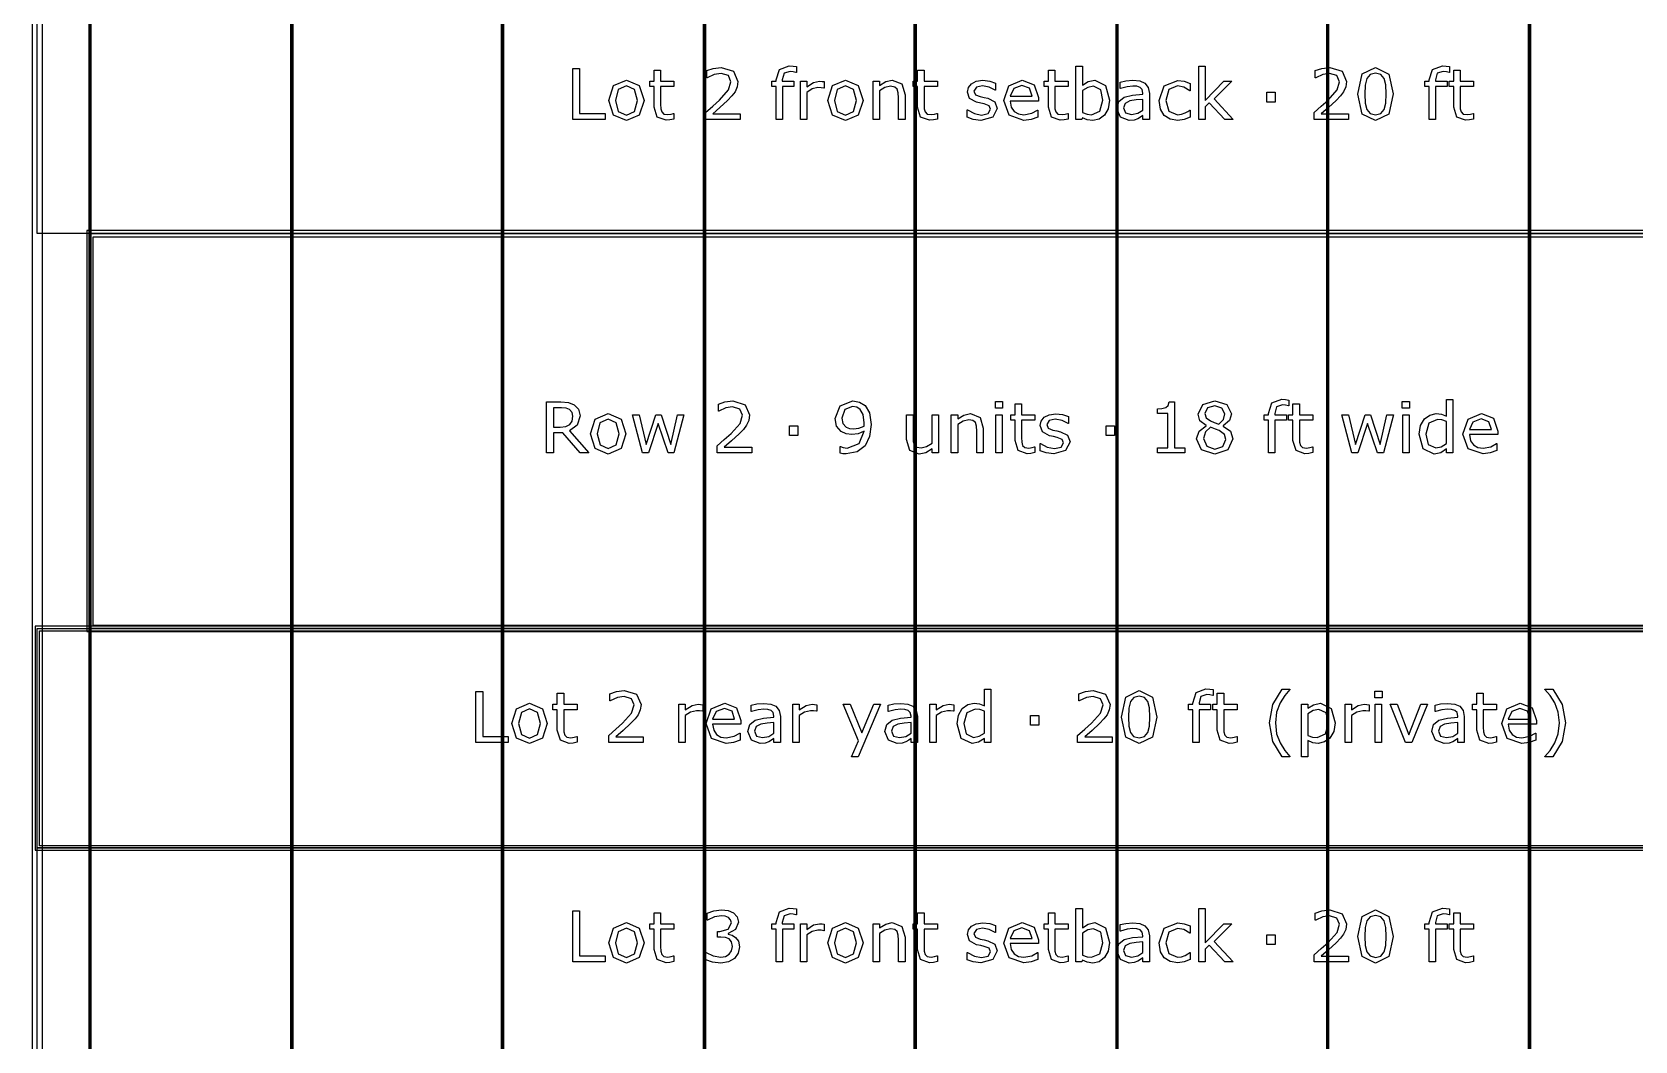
# Model space of a CAD drawing. Header units: inches. Extents: x -33163 to 19162, y -8858 to 30669.
# Drawn here: x 13263 to 14971, y 28114 to 29190 of the extents above; entities that cross this region are included whole.
import ezdxf

# ---------------------------------------------------------------- set-up
doc = ezdxf.new("R2010")
doc.units = ezdxf.units.IN
doc.layers.add('Layer 1', color=7, linetype='Continuous')

msp = doc.modelspace()

# ---------------------------------------------------------------- linework, layer by layer
at = {"layer": 'Layer 1', "color": 7}
for points in [[(13262.91845, 30121.78038), (13262.91845, 25891.78038), (15369.49595, 25891.78038), (15369.49595, 30121.78038), (13262.91845, 30121.78038)], [(13274.13626, 30110.56258), (15358.27807, 30110.56258), (15358.27807, 25902.99825), (13274.13626, 25902.99825), (13274.13626, 30110.56258)], [(13323.24626, 29872.96009), (13323.24626, 26757.98346), (13326.05986, 26757.98346), (13326.05986, 29872.96009), (13323.24626, 29872.96009)], [(13538.39479, 29872.96009), (13538.39479, 26757.98346), (13541.2084, 26757.98346), (13541.2084, 29872.96009), (13538.39479, 29872.96009)], [(13762.89761, 29872.96009), (13762.89761, 26757.98346), (13765.71122, 26757.98346), (13765.71122, 29872.96009), (13762.89761, 29872.96009)], [(13978.04615, 29872.96009), (13978.04615, 26757.98346), (13980.85976, 26757.98346), (13980.85976, 29872.96009), (13978.04615, 29872.96009)], [(14202.54897, 29872.96009), (14202.54897, 26757.98346), (14205.36258, 26757.98346), (14205.36258, 29872.96009), (14202.54897, 29872.96009)], [(14417.69751, 29872.96009), (14417.69751, 26757.98346), (14420.51111, 26757.98346), (14420.51111, 29872.96009), (14417.69751, 29872.96009)], [(14642.20033, 29872.96009), (14642.20033, 26757.98346), (14645.01393, 26757.98346), (14645.01393, 29872.96009), (14642.20033, 29872.96009)], [(14857.34886, 29872.96009), (14857.34886, 26757.98346), (14860.16247, 26757.98346), (14860.16247, 29872.96009), (14857.34886, 29872.96009)], [(13324.65306, 28974.94881), (15307.76131, 28974.94881), (15307.76131, 28554.00602), (13324.65306, 28554.00602), (13324.65306, 28974.94881)], [(13327.92342, 28971.67845), (15304.49095, 28971.67845), (15304.49095, 28557.27638), (13327.92342, 28557.27638), (13327.92342, 28971.67845)], [(13268.52736, 28554.00602), (15363.88701, 28554.00602), (15363.88701, 28320.14892), (13268.52736, 28320.14892), (13268.52736, 28554.00602)], [(13270.86594, 28551.66744), (15361.54843, 28551.66744), (15361.54843, 28322.4875), (13270.86594, 28322.4875), (13270.86594, 28551.66744)]]:
    msp.add_lwpolyline(points, close=True, dxfattribs=at)
for points in [[(13324.65306, 29872.96009), (13324.65306, 26757.98346)], [(13539.8016, 29872.96009), (13539.8016, 26757.98346)], [(13764.30442, 29872.96009), (13764.30442, 26757.98346)], [(13979.45295, 29872.96009), (13979.45295, 26757.98346)], [(14203.95577, 29872.96009), (14203.95577, 26757.98346)], [(14419.10431, 29872.96009), (14419.10431, 26757.98346)], [(14643.60713, 29872.96009), (14643.60713, 26757.98346)], [(14858.75567, 29872.96009), (14858.75567, 26757.98346)], [(13268.52736, 29218.1602), (15363.88701, 29218.1602), (15363.88701, 28974.94881), (13268.52736, 28974.94881), (13268.52736, 29218.1602)], [(13873.6509, 29096.5545), (13839.23005, 29096.5545), (13839.23005, 29150.96285), (13846.46499, 29150.96285), (13846.46499, 29102.98558), (13873.6509, 29102.98558), (13873.6509, 29096.5545)], [(13946.95049, 29096.9199), (13942.7118, 29096.07986), (13938.65586, 29095.75061), (13929.15542, 29099.11235), (13925.90334, 29109.89165), (13925.90334, 29131.5965), (13921.26274, 29131.5965), (13921.26274, 29137.36987), (13925.90334, 29137.36987), (13925.90334, 29149.0993), (13932.77289, 29149.0993), (13932.77289, 29137.36987), (13946.95049, 29137.36987), (13946.95049, 29131.5965), (13932.77289, 29131.5965), (13932.77289, 29112.99757), (13932.91908, 29107.95505), (13933.94221, 29104.59338), (13936.13464, 29102.43751), (13940.44637, 29101.77991), (13943.9542, 29102.25511), (13946.5851, 29103.09511), (13946.95049, 29103.09511), (13946.95049, 29096.9199)], [(14017.50955, 29096.5545), (13980.67704, 29096.5545), (13980.67704, 29104.19143), (13988.35049, 29110.76863), (13995.54891, 29117.30934), (14005.15898, 29128.08863), (14007.75332, 29136.74873), (14004.93971, 29143.36252), (13997.15667, 29145.77414), (13989.95825, 29144.60485), (13982.39444, 29141.02394), (13982.02905, 29141.02394), (13982.02905, 29148.69735), (13988.93515, 29151.03593), (13997.33938, 29152.09558), (14010.45729, 29148.03964), (14015.20753, 29137.11412), (14014.40363, 29131.30419), (14012.10161, 29126.22519), (14008.73989, 29121.76719), (14004.09929, 29116.90735), (13996.02393, 29109.45321), (13988.24085, 29102.8029), (14017.50955, 29102.8029), (14017.50955, 29096.5545)], [(14077.39885, 29146.76072), (14077.0331, 29146.76072), (14074.0733, 29147.41832), (14070.85778, 29147.7841), (14064.42671, 29145.81098), (14062.45362, 29138.75868), (14062.45362, 29137.37016), (14074.84075, 29137.37016), (14074.84075, 29131.59679), (14062.67279, 29131.59679), (14062.67279, 29096.5545), (14055.80328, 29096.5545), (14055.80328, 29131.5965), (14051.16271, 29131.5965), (14051.16271, 29137.36987), (14055.80328, 29137.36987), (14055.80328, 29138.72184), (14059.42078, 29149.86664), (14069.87128, 29153.77642), (14074.00026, 29153.55754), (14077.39849, 29153.04588), (14077.39885, 29146.76072)], [(14227.65206, 29096.92025), (14223.41344, 29096.08025), (14219.35743, 29095.75096), (14209.85702, 29099.11271), (14206.60491, 29109.89204), (14206.60491, 29131.59686), (14201.96434, 29131.59686), (14201.96434, 29137.37023), (14206.60491, 29137.37023), (14206.60491, 29149.09968), (14213.47449, 29149.09968), (14213.47449, 29137.37023), (14227.65206, 29137.37023), (14227.65206, 29131.59686), (14213.47449, 29131.59686), (14213.47449, 29112.99792), (14213.62044, 29107.95541), (14214.64361, 29104.59377), (14216.83596, 29102.43786), (14221.14773, 29101.78026), (14224.6556, 29102.25547), (14227.28649, 29103.0955), (14227.65223, 29103.0955), (14227.65206, 29096.92025)], [(14367.0163, 29096.92025), (14362.77768, 29096.08025), (14358.72167, 29095.75096), (14349.22127, 29099.11271), (14345.96915, 29109.89204), (14345.96915, 29131.59686), (14341.32859, 29131.59686), (14341.32859, 29137.37023), (14345.96915, 29137.37023), (14345.96915, 29149.09968), (14352.83874, 29149.09968), (14352.83874, 29137.37023), (14367.0163, 29137.37023), (14367.0163, 29131.59686), (14352.83874, 29131.59686), (14352.83874, 29112.99792), (14352.98468, 29107.95541), (14354.00785, 29104.59377), (14356.2002, 29102.43786), (14360.51197, 29101.78026), (14364.01984, 29102.25547), (14366.65073, 29103.0955), (14367.01648, 29103.0955), (14367.0163, 29096.92025)], [(14411.22987, 29117.27313), (14409.76827, 29108.06504), (14405.89504, 29101.19546), (14400.19482, 29096.84721), (14393.36179, 29095.42216), (14387.29611, 29096.26219), (14382.18041, 29098.45465), (14381.74197, 29096.5545), (14375.31093, 29096.5545), (14375.31093, 29153.41106), (14382.18041, 29153.41106), (14382.18041, 29133.09466), (14388.31917, 29136.96793), (14395.62722, 29138.50268), (14407.02774, 29132.94858), (14411.22987, 29117.27275), (14411.22987, 29117.27313)], [(14542.9207, 29096.5545), (14533.85873, 29096.5545), (14517.48875, 29114.42269), (14513.03086, 29110.18396), (14513.03086, 29096.5545), (14506.16127, 29096.5545), (14506.16127, 29153.41106), (14513.03086, 29153.41106), (14513.03086, 29116.94395), (14532.87216, 29137.36987), (14541.53214, 29137.36987), (14522.56785, 29118.51518), (14542.9207, 29096.5545)], [(14665.95141, 29096.5545), (14629.11894, 29096.5545), (14629.11894, 29104.19143), (14636.79235, 29110.76863), (14643.99083, 29117.30934), (14653.60088, 29128.08863), (14656.19518, 29136.74873), (14653.38161, 29143.36252), (14645.59856, 29145.77414), (14638.40018, 29144.60485), (14630.83637, 29141.02394), (14630.47062, 29141.02394), (14630.47062, 29148.69735), (14637.37669, 29151.03593), (14645.78096, 29152.09558), (14658.89894, 29148.03964), (14663.64914, 29137.11412), (14662.84563, 29131.30419), (14660.54361, 29126.22519), (14657.18189, 29121.76719), (14652.54133, 29116.90735), (14644.46593, 29109.45321), (14636.68289, 29102.8029), (14665.95152, 29102.8029), (14665.95141, 29096.5545)], [(14713.45369, 29123.77697), (14708.8496, 29102.25483), (14694.63548, 29095.42181), (14680.31176, 29102.36436), (14675.81731, 29123.70382), (14680.3848, 29145.11643), (14694.63548, 29152.05899), (14708.92268, 29145.0068), (14713.45369, 29123.77697), (14713.45369, 29123.77697)], [(14703.84357, 29107.18771), (14705.56101, 29114.13037), (14706.03621, 29123.77697), (14705.56101, 29133.42357), (14703.80709, 29140.36612), (14700.29925, 29144.60485), (14694.63548, 29146.02986), (14688.93519, 29144.60485), (14685.39083, 29140.29308), (14683.6734, 29133.24089), (14683.23468, 29123.70382), (14683.63692, 29114.16686), (14685.35428, 29107.29735), (14688.75251, 29102.94899), (14694.63548, 29101.4509), (14700.3357, 29102.87595), (14703.84357, 29107.18771), (14703.84357, 29107.18771)], [(14773.41606, 29146.76072), (14773.05031, 29146.76072), (14770.09052, 29147.41832), (14766.87499, 29147.7841), (14760.44392, 29145.81098), (14758.4708, 29138.75868), (14758.4708, 29137.37016), (14770.85796, 29137.37016), (14770.85796, 29131.59679), (14758.69, 29131.59679), (14758.69, 29096.5545), (14751.82049, 29096.5545), (14751.82049, 29131.5965), (14747.17992, 29131.5965), (14747.17992, 29137.36987), (14751.82049, 29137.36987), (14751.82049, 29138.72184), (14755.43796, 29149.86664), (14765.88849, 29153.77642), (14770.01747, 29153.55754), (14773.41567, 29153.04588), (14773.41606, 29146.76072)], [(14798.95765, 29096.9199), (14794.71904, 29096.07986), (14790.66303, 29095.75061), (14781.16262, 29099.11235), (14777.91051, 29109.89165), (14777.91051, 29131.5965), (14773.26994, 29131.5965), (14773.26994, 29137.36987), (14777.91051, 29137.36987), (14777.91051, 29149.0993), (14784.78012, 29149.0993), (14784.78012, 29137.36987), (14798.95765, 29137.36987), (14798.95765, 29131.5965), (14784.78012, 29131.5965), (14784.78012, 29112.99757), (14784.92603, 29107.95505), (14785.9492, 29104.59338), (14788.14159, 29102.43751), (14792.45336, 29101.77991), (14795.96119, 29102.25511), (14798.59209, 29103.09511), (14798.95783, 29103.09511), (14798.95765, 29096.9199)], [(13915.12397, 29116.94395), (13910.00834, 29101.19507), (13896.30577, 29095.42181), (13882.53015, 29101.19507), (13877.45105, 29116.94395), (13882.53015, 29132.69271), (13896.30577, 29138.50268), (13910.00834, 29132.69271), (13915.12397, 29116.94395), (13915.12397, 29116.94395)], [(13908.03519, 29116.94395), (13904.92927, 29128.70985), (13896.30577, 29132.58308), (13887.60923, 29128.70985), (13884.53986, 29116.94395), (13887.64578, 29105.28757), (13896.30577, 29101.34126), (13904.89271, 29105.25108), (13908.03519, 29116.94395), (13908.03519, 29116.94395)], [(14107.21565, 29129.87914), (14106.84987, 29129.87914), (14103.85362, 29130.39083), (14100.45539, 29130.57323), (14094.31662, 29129.14818), (14088.61633, 29125.53071), (14088.61633, 29096.5545), (14081.74682, 29096.5545), (14081.74682, 29137.36987), (14088.61633, 29137.36987), (14088.61633, 29131.34075), (14095.81471, 29135.98131), (14102.2093, 29137.36987), (14104.80364, 29137.26042), (14107.21526, 29136.93116), (14107.21565, 29129.87914)], [(14148.46953, 29116.94395), (14143.35386, 29101.19507), (14129.65133, 29095.42181), (14115.87564, 29101.19507), (14110.79664, 29116.94395), (14115.87564, 29132.69271), (14129.65133, 29138.50268), (14143.35386, 29132.69271), (14148.46953, 29116.94395), (14148.46953, 29116.94395)], [(14141.38075, 29116.94395), (14138.27486, 29128.70985), (14129.65133, 29132.58308), (14120.95475, 29128.70985), (14117.88542, 29116.94395), (14120.99131, 29105.28757), (14129.65133, 29101.34126), (14138.23827, 29105.25108), (14141.38075, 29116.94395), (14141.38075, 29116.94395)], [(14193.23128, 29096.5545), (14186.36166, 29096.5545), (14186.36166, 29119.79411), (14186.0324, 29125.0559), (14184.82662, 29128.92912), (14182.19573, 29131.19463), (14177.73788, 29131.96168), (14171.85487, 29130.57312), (14165.97186, 29127.0287), (14165.97186, 29096.5545), (14159.10235, 29096.5545), (14159.10235, 29137.36987), (14165.97186, 29137.36987), (14165.97186, 29132.83894), (14172.62221, 29137.00448), (14179.67447, 29138.50268), (14189.75954, 29134.51971), (14193.23089, 29123.04612), (14193.23128, 29096.5545)], [(14291.41469, 29108.3208), (14286.77412, 29099.14919), (14274.16772, 29095.56828), (14265.8365, 29096.62794), (14259.51506, 29099.00307), (14259.51506, 29106.71307), (14259.88084, 29106.71307), (14267.11571, 29102.80326), (14274.75263, 29101.37824), (14281.84141, 29102.83985), (14284.39926, 29107.44382), (14283.0107, 29111.09789), (14277.67587, 29113.21719), (14273.8391, 29113.98425), (14269.56392, 29114.93427), (14261.92707, 29119.09992), (14259.69805, 29125.89635), (14260.72122, 29130.64655), (14263.90019, 29134.62942), (14269.0889, 29137.33346), (14276.17768, 29138.35656), (14283.55885, 29137.44263), (14289.80714, 29135.28684), (14289.80714, 29127.94223), (14289.44139, 29127.94223), (14283.04691, 29131.19434), (14275.66581, 29132.54631), (14269.30781, 29131.08471), (14266.71337, 29126.80953), (14268.28461, 29123.00935), (14273.25408, 29120.92652), (14277.49281, 29120.05004), (14281.43908, 29119.2465), (14288.82028, 29115.48291), (14291.41458, 29108.32098), (14291.41469, 29108.3208)], [(14335.40899, 29116.25004), (14305.33646, 29116.25004), (14306.46919, 29109.67277), (14309.57518, 29105.10524), (14314.06952, 29102.47435), (14319.8429, 29101.59787), (14328.2106, 29103.24215), (14334.23973, 29106.53086), (14334.60548, 29106.53086), (14334.60548, 29099.04012), (14327.51659, 29096.59191), (14319.91626, 29095.60533), (14304.05785, 29101.08639), (14298.35763, 29116.72552), (14303.8021, 29132.62052), (14318.1989, 29138.50353), (14330.91493, 29133.68018), (14335.40927, 29119.97764), (14335.40899, 29116.25004)], [(14328.72219, 29121.51182), (14325.98166, 29129.87953), (14317.83322, 29132.8393), (14309.02701, 29129.58718), (14305.33646, 29121.51182), (14328.72219, 29121.51182)], [(14404.14109, 29117.0907), (14401.72947, 29128.16245), (14393.94642, 29131.96264), (14387.88074, 29130.64712), (14382.18041, 29127.32196), (14382.18041, 29103.93624), (14387.18647, 29102.10928), (14391.97323, 29101.59759), (14400.88898, 29105.32469), (14404.14109, 29117.09063), (14404.14109, 29117.0907)], [(14453.65304, 29096.5545), (14446.82001, 29096.5545), (14446.82001, 29100.90276), (14444.33535, 29099.1488), (14441.33899, 29097.39489), (14437.39269, 29096.00643), (14432.16738, 29095.42181), (14422.8131, 29099.07576), (14418.97643, 29108.39356), (14420.94962, 29115.88429), (14426.64984, 29120.41522), (14435.60218, 29122.64417), (14446.82001, 29123.52065), (14446.82001, 29124.5803), (14445.98002, 29128.45364), (14443.64144, 29130.86526), (14440.13357, 29131.99799), (14435.85839, 29132.28985), (14429.82919, 29131.55927), (14422.95968, 29129.51301), (14422.59394, 29129.51301), (14422.59394, 29136.49216), (14428.40379, 29137.698), (14435.89449, 29138.3556), (14443.38522, 29137.62507), (14448.93932, 29135.21334), (14452.44719, 29130.86508), (14453.65304, 29124.25133), (14453.65304, 29096.5545)], [(14497.06271, 29099.11235), (14490.5221, 29096.5545), (14483.98143, 29095.64058), (14475.86948, 29096.91951), (14469.54803, 29100.86588), (14465.41895, 29107.51623), (14463.95734, 29116.907), (14469.4384, 29132.61928), (14483.98143, 29138.31951), (14490.8509, 29137.333), (14497.06271, 29134.92127), (14497.06271, 29127.28445), (14496.69697, 29127.28445), (14490.19285, 29131.04804), (14483.68873, 29132.36356), (14474.44408, 29128.41715), (14471.08233, 29116.907), (14474.37093, 29105.54304), (14483.68873, 29101.59667), (14487.92734, 29102.14481), (14491.80057, 29103.56985), (14494.61425, 29105.17765), (14496.69697, 29106.67574), (14497.06271, 29106.67574), (14497.06271, 29099.11235)], [(14587.68235, 29115.22648), (14578.94928, 29115.22648), (14578.94928, 29125.56738), (14587.68235, 29125.56738), (14587.68235, 29115.22648)], [(14446.82001, 29106.60305), (14446.82001, 29117.96701), (14439.40236, 29117.41887), (14432.67897, 29116.35921), (14427.89217, 29113.72832), (14426.06521, 29108.86848), (14428.18452, 29103.57014), (14434.65216, 29101.81618), (14441.26591, 29103.20474), (14446.82001, 29106.60298), (14446.82001, 29106.60305)], [(13321.3827, 28978.21917), (13321.3827, 28550.73567), (15311.03166, 28550.73567), (15311.03166, 28978.21917), (13321.3827, 28978.21917)], [(13856.2395, 28741.0917), (13846.84866, 28741.0917), (13828.65167, 28762.72348), (13818.45693, 28762.72348), (13818.45693, 28741.0917), (13811.22199, 28741.0917), (13811.22199, 28795.50005), (13826.45925, 28795.50005), (13834.6808, 28794.84245), (13840.60029, 28792.57702), (13845.20434, 28787.8633), (13846.88521, 28780.70148), (13843.92545, 28770.83561), (13835.77698, 28764.87956), (13856.2395, 28741.0917)], [(13839.3214, 28780.18972), (13838.48098, 28784.3187), (13835.77705, 28787.3881), (13832.04994, 28788.84974), (13826.97087, 28789.28846), (13818.45697, 28789.28846), (13818.45697, 28768.75289), (13825.76502, 28768.75289), (13831.75759, 28769.33752), (13836.10588, 28771.60306), (13838.51754, 28775.11089), (13839.32144, 28780.19), (13839.3214, 28780.18972)], [(13895.66634, 28761.48115), (13890.55071, 28745.73227), (13876.84814, 28739.95901), (13863.07249, 28745.73227), (13857.99342, 28761.48115), (13863.07249, 28777.22992), (13876.84814, 28783.03988), (13890.55071, 28777.22992), (13895.66634, 28761.48115), (13895.66634, 28761.48115)], [(14029.80532, 28741.0917), (13992.97281, 28741.0917), (13992.97281, 28748.72863), (14000.64626, 28755.30583), (14007.84468, 28761.84654), (14017.45472, 28772.62583), (14020.04909, 28781.28593), (14017.23548, 28787.89972), (14009.45244, 28790.31134), (14002.25402, 28789.14205), (13994.69021, 28785.56114), (13994.32482, 28785.56114), (13994.32482, 28793.23455), (14001.23092, 28795.57313), (14009.63515, 28796.63278), (14022.75306, 28792.57684), (14027.5033, 28781.65132), (14026.6994, 28775.84139), (14024.39738, 28770.76239), (14021.03566, 28766.30439), (14016.39506, 28761.44456), (14008.31967, 28753.99042), (14000.53662, 28747.3401), (14029.80532, 28747.3401), (14029.80532, 28741.0917)], [(14157.14776, 28771.56618), (14155.50348, 28758.63098), (14150.60715, 28748.72863), (14142.27597, 28742.29755), (14130.51006, 28740.03205), (14126.92915, 28740.25093), (14123.93276, 28740.87208), (14123.93276, 28747.8513), (14124.29854, 28747.8513), (14127.29479, 28746.79164), (14131.60655, 28746.31644), (14144.24944, 28751.13979), (14149.58427, 28764.51353), (14143.18978, 28761.59032), (14136.64907, 28760.71381), (14130.54683, 28761.37141), (14125.10233, 28763.92926), (14120.24249, 28769.59299), (14118.6348, 28777.81447), (14124.11575, 28791.37089), (14137.48945, 28796.59608), (14144.79751, 28795.35375), (14150.68051, 28791.6998), (14155.46727, 28783.88016), (14157.14804, 28771.56607), (14157.14776, 28771.56618)], [(14149.7667, 28773.13742), (14148.59741, 28782.23595), (14145.38185, 28787.57081), (14141.6913, 28789.90939), (14137.41613, 28790.63993), (14129.08491, 28787.35126), (14126.05217, 28778.10661), (14127.03868, 28772.44287), (14130.36383, 28768.6062), (14133.98134, 28767.07145), (14138.36615, 28766.70571), (14144.13952, 28767.47276), (14149.62058, 28769.70167), (14149.69539, 28771.19987), (14149.77023, 28773.1365), (14149.7667, 28773.13742)], [(14276.63418, 28741.0917), (14269.76467, 28741.0917), (14269.76467, 28764.33131), (14269.43537, 28769.5931), (14268.22953, 28773.46633), (14265.59863, 28775.73183), (14261.14074, 28776.49888), (14255.25784, 28775.11032), (14249.37484, 28771.5659), (14249.37484, 28741.0917), (14242.50525, 28741.0917), (14242.50525, 28781.90708), (14249.37484, 28781.90708), (14249.37484, 28777.37614), (14256.02518, 28781.54168), (14263.07737, 28783.03988), (14273.16251, 28779.05691), (14276.63379, 28767.58332), (14276.63418, 28741.0917)], [(14297.24286, 28788.7401), (14289.4963, 28788.7401), (14289.4963, 28795.86544), (14297.24286, 28795.86544), (14297.24286, 28788.7401)], [(14331.5906, 28741.45745), (14327.35198, 28740.61746), (14323.29597, 28740.28816), (14313.79556, 28743.64991), (14310.54345, 28754.42924), (14310.54345, 28776.13406), (14305.90288, 28776.13406), (14305.90288, 28781.90743), (14310.54345, 28781.90743), (14310.54345, 28793.63689), (14317.41303, 28793.63689), (14317.41303, 28781.90743), (14331.5906, 28781.90743), (14331.5906, 28776.13406), (14317.41303, 28776.13406), (14317.41303, 28757.53513), (14317.55897, 28752.49261), (14318.58214, 28749.13097), (14320.7745, 28746.97506), (14325.08626, 28746.31747), (14328.59413, 28746.79267), (14331.22503, 28747.6327), (14331.59077, 28747.6327), (14331.5906, 28741.45745)], [(14369.04429, 28752.858), (14364.40365, 28743.68639), (14351.79732, 28740.10548), (14343.46614, 28741.16514), (14337.1447, 28743.54027), (14337.1447, 28751.25028), (14337.51044, 28751.25028), (14344.74542, 28747.34046), (14352.38234, 28745.91545), (14359.47112, 28747.37705), (14362.02897, 28751.98102), (14360.64041, 28755.63509), (14355.30558, 28757.7544), (14351.46881, 28758.52145), (14347.19363, 28759.47147), (14339.55671, 28763.63712), (14337.32776, 28770.43355), (14338.35093, 28775.18376), (14341.5299, 28779.16662), (14346.7186, 28781.87066), (14353.80739, 28782.89376), (14361.18848, 28781.97984), (14367.43685, 28779.82404), (14367.43685, 28772.47943), (14367.0711, 28772.47943), (14360.67662, 28775.73154), (14353.29541, 28777.08351), (14346.93749, 28775.62191), (14344.34308, 28771.34673), (14345.91432, 28767.54655), (14350.88379, 28765.46373), (14355.12252, 28764.58724), (14359.06878, 28763.7837), (14366.44988, 28760.02011), (14369.04429, 28752.85818), (14369.04429, 28752.858)], [(14491.56345, 28741.0917), (14462.11214, 28741.0917), (14462.11214, 28746.64581), (14473.4395, 28746.64581), (14473.4395, 28783.11292), (14462.11214, 28783.11292), (14462.11214, 28788.0824), (14467.04502, 28788.44814), (14471.02788, 28789.58084), (14473.65877, 28791.88293), (14474.79147, 28795.68312), (14480.45521, 28795.68312), (14480.45521, 28746.64619), (14491.56345, 28746.64619), (14491.56345, 28741.0917)], [(14542.64663, 28756.25585), (14537.12909, 28744.5265), (14523.31685, 28739.84937), (14509.21236, 28744.41686), (14503.98713, 28756.10972), (14506.61802, 28764.29472), (14514.03571, 28770.14117), (14514.03571, 28770.36005), (14507.53148, 28775.47561), (14505.44873, 28782.41827), (14510.49128, 28792.64953), (14523.31685, 28796.74203), (14536.32519, 28792.83221), (14541.18503, 28782.8933), (14538.88301, 28775.62184), (14532.12306, 28770.06774), (14532.12306, 28769.84882), (14539.94266, 28764.44084), (14542.64663, 28756.25585), (14542.64663, 28756.25585)], [(14533.98661, 28782.82061), (14530.95377, 28789.03242), (14523.28036, 28791.371), (14515.71648, 28789.17861), (14512.79327, 28783.25904), (14514.25488, 28778.69152), (14518.74932, 28775.29332), (14522.62265, 28773.57596), (14527.59213, 28771.82201), (14532.59805, 28776.82797), (14533.98661, 28782.82061), (14533.98661, 28782.82061)], [(14602.13405, 28791.29792), (14601.76831, 28791.29792), (14598.80861, 28791.95552), (14595.59309, 28792.3213), (14589.16202, 28790.34818), (14587.18883, 28783.29588), (14587.18883, 28781.90736), (14599.57595, 28781.90736), (14599.57595, 28776.13399), (14587.4081, 28776.13399), (14587.4081, 28741.0917), (14580.53848, 28741.0917), (14580.53848, 28776.1337), (14575.89791, 28776.1337), (14575.89791, 28781.90708), (14580.53848, 28781.90708), (14580.53848, 28783.25904), (14584.15598, 28794.40384), (14594.60648, 28798.31362), (14598.73546, 28798.09474), (14602.1338, 28797.58308), (14602.13405, 28791.29792)], [(14627.67558, 28741.4571), (14623.43696, 28740.61707), (14619.38102, 28740.28781), (14609.88054, 28743.64956), (14606.62843, 28754.42885), (14606.62843, 28776.1337), (14601.98786, 28776.1337), (14601.98786, 28781.90708), (14606.62843, 28781.90708), (14606.62843, 28793.6365), (14613.49801, 28793.6365), (14613.49801, 28781.90708), (14627.67558, 28781.90708), (14627.67558, 28776.1337), (14613.49801, 28776.1337), (14613.49801, 28757.53477), (14613.64395, 28752.49226), (14614.66712, 28749.13058), (14616.85948, 28746.97471), (14621.17124, 28746.31711), (14624.67911, 28746.79232), (14627.31001, 28747.63231), (14627.67575, 28747.63231), (14627.67558, 28741.4571)], [(14730.90157, 28788.7401), (14723.15512, 28788.7401), (14723.15512, 28795.86544), (14730.90157, 28795.86544), (14730.90157, 28788.7401)], [(14777.16141, 28741.0917), (14770.29193, 28741.0917), (14770.29193, 28745.36688), (14764.11661, 28741.38402), (14757.13746, 28739.95901), (14745.51764, 28745.58615), (14741.24247, 28761.18883), (14742.70407, 28770.43348), (14746.72353, 28777.33955), (14752.49679, 28781.57828), (14759.36641, 28783.03988), (14765.06663, 28782.34579), (14770.29193, 28780.26297), (14770.29193, 28797.94844), (14777.16141, 28797.94844), (14777.16141, 28741.0917)], [(14824.8464, 28760.78688), (14794.77387, 28760.78688), (14795.90657, 28754.20958), (14799.01245, 28749.64209), (14803.50694, 28747.0112), (14809.28031, 28746.13468), (14817.64798, 28747.779), (14823.67711, 28751.06767), (14824.04285, 28751.06767), (14824.04285, 28743.57694), (14816.95407, 28741.12876), (14809.35374, 28740.14215), (14793.4953, 28745.6232), (14787.79501, 28761.26234), (14793.23947, 28777.15733), (14807.63638, 28783.04034), (14820.35231, 28778.21699), (14824.84675, 28764.51445), (14824.8464, 28760.78688)], [(13888.57753, 28761.48115), (13885.47164, 28773.24705), (13876.84814, 28777.12028), (13868.1516, 28773.24705), (13865.0822, 28761.48115), (13868.18812, 28749.82477), (13876.84814, 28745.87846), (13885.43508, 28749.78828), (13888.57753, 28761.48115), (13888.57753, 28761.48115)], [(13957.63846, 28781.90708), (13947.00529, 28741.0917), (13940.64729, 28741.0917), (13930.16027, 28772.55279), (13919.7463, 28741.0917), (13913.42486, 28741.0917), (13902.68205, 28781.90708), (13909.84391, 28781.90708), (13917.33468, 28750.29987), (13927.52938, 28781.90708), (13933.19308, 28781.90708), (13943.64358, 28750.29987), (13950.73236, 28781.90708), (13957.63846, 28781.90708)], [(14078.95184, 28759.76368), (14070.21878, 28759.76368), (14070.21878, 28770.10458), (14078.95184, 28770.10458), (14078.95184, 28759.76368)], [(14228.98578, 28741.0917), (14222.11627, 28741.0917), (14222.11627, 28745.62274), (14215.46592, 28741.42061), (14208.45022, 28739.95901), (14198.43823, 28743.86879), (14194.85725, 28755.41546), (14194.85725, 28781.90708), (14201.72683, 28781.90708), (14201.72683, 28758.66758), (14202.01868, 28753.33264), (14203.26102, 28749.56901), (14205.81887, 28747.23047), (14210.38639, 28746.4999), (14216.19621, 28747.88835), (14222.11581, 28751.43278), (14222.11581, 28781.90725), (14228.98532, 28781.90725), (14228.98578, 28741.0917)], [(14296.80435, 28741.0917), (14289.93484, 28741.0917), (14289.93484, 28781.90708), (14296.80435, 28781.90708), (14296.80435, 28741.0917)], [(14416.40037, 28759.76407), (14407.6672, 28759.76407), (14407.6672, 28770.10497), (14416.40037, 28770.10497), (14416.40037, 28759.76407)], [(14535.11931, 28755.56165), (14533.62122, 28760.93297), (14527.84785, 28765.02547), (14524.08426, 28766.52366), (14518.63969, 28768.46029), (14513.34141, 28763.60046), (14511.36823, 28756.6578), (14514.76646, 28748.50936), (14523.39, 28745.29384), (14531.90379, 28748.03437), (14535.11931, 28755.56165), (14535.11931, 28755.56165)], [(14713.61805, 28781.90708), (14702.98495, 28741.0917), (14696.62695, 28741.0917), (14686.13986, 28772.55279), (14675.72592, 28741.0917), (14669.40448, 28741.0917), (14658.66164, 28781.90708), (14665.82357, 28781.90708), (14673.31426, 28750.29987), (14683.50897, 28781.90708), (14689.1727, 28781.90708), (14699.6232, 28750.29987), (14706.71198, 28781.90708), (14713.61805, 28781.90708)], [(14730.46314, 28741.0917), (14723.59355, 28741.0917), (14723.59355, 28781.90708), (14730.46314, 28781.90708), (14730.46314, 28741.0917)], [(14770.29193, 28751.14025), (14770.29193, 28774.56254), (14765.32246, 28776.2799), (14760.53566, 28776.7551), (14751.54677, 28772.73565), (14748.33125, 28761.33513), (14750.81602, 28750.26349), (14758.78175, 28746.4999), (14764.70124, 28747.77872), (14770.29193, 28751.14046), (14770.29193, 28751.14025)], [(14818.15956, 28766.04867), (14815.41904, 28774.41634), (14807.27053, 28777.37614), (14798.46442, 28774.12403), (14794.77387, 28766.04867), (14818.15956, 28766.04867)], [(13266.18878, 28556.3446), (13266.18878, 28317.81034), (15366.22559, 28317.81034), (15366.22559, 28556.3446), (13266.18878, 28556.3446)], [(13770.38834, 28432.40033), (13735.96753, 28432.40033), (13735.96753, 28486.80867), (13743.20247, 28486.80867), (13743.20247, 28438.8314), (13770.38834, 28438.8314), (13770.38834, 28432.40033)], [(13843.68794, 28432.76572), (13839.44928, 28431.92569), (13835.39331, 28431.59643), (13825.89287, 28434.95818), (13822.64079, 28445.73747), (13822.64079, 28467.44233), (13818.00018, 28467.44233), (13818.00018, 28473.2157), (13822.64079, 28473.2157), (13822.64079, 28484.94512), (13829.51037, 28484.94512), (13829.51037, 28473.2157), (13843.68794, 28473.2157), (13843.68794, 28467.44233), (13829.51037, 28467.44233), (13829.51037, 28448.84339), (13829.65656, 28443.80088), (13830.6797, 28440.4392), (13832.87208, 28438.28333), (13837.18385, 28437.62573), (13840.69169, 28438.10094), (13843.32258, 28438.94093), (13843.68797, 28438.94093), (13843.68794, 28432.76572)], [(13914.247, 28432.40033), (13877.41452, 28432.40033), (13877.41452, 28440.03725), (13885.08797, 28446.61445), (13892.28639, 28453.15516), (13901.89643, 28463.93446), (13904.4908, 28472.59455), (13901.67719, 28479.20834), (13893.89415, 28481.61996), (13886.69573, 28480.45067), (13879.13192, 28476.86976), (13878.76653, 28476.86976), (13878.76653, 28484.54317), (13885.67263, 28486.88175), (13894.07686, 28487.9414), (13907.19481, 28483.88546), (13911.94501, 28472.95994), (13911.14111, 28467.15001), (13908.83905, 28462.07101), (13905.47738, 28457.61302), (13900.83677, 28452.75318), (13892.76138, 28445.29904), (13884.97833, 28438.64873), (13914.247, 28438.64873), (13914.247, 28432.40033)], [(14284.6913, 28432.40033), (14277.82168, 28432.40033), (14277.82168, 28436.6755), (14271.64646, 28432.69264), (14264.66725, 28431.26763), (14253.04753, 28436.89477), (14248.77232, 28452.49746), (14250.23396, 28461.7421), (14254.25331, 28468.64817), (14260.02668, 28472.8869), (14266.89626, 28474.3485), (14272.59648, 28473.65442), (14277.82168, 28471.57159), (14277.82168, 28489.25706), (14284.6913, 28489.25706), (14284.6913, 28432.40033)], [(14414.00696, 28432.40033), (14377.17448, 28432.40033), (14377.17448, 28440.03725), (14384.84789, 28446.61445), (14392.04631, 28453.15516), (14401.65642, 28463.93446), (14404.25072, 28472.59455), (14401.43715, 28479.20834), (14393.65411, 28481.61996), (14386.45569, 28480.45067), (14378.89184, 28476.86976), (14378.52606, 28476.86976), (14378.52606, 28484.54317), (14385.43217, 28486.88175), (14393.83643, 28487.9414), (14406.95431, 28483.88546), (14411.70451, 28472.95994), (14410.90097, 28467.15001), (14408.59887, 28462.07101), (14405.23723, 28457.61302), (14400.59659, 28452.75318), (14392.5212, 28445.29904), (14384.73815, 28438.64873), (14414.00689, 28438.64873), (14414.00696, 28432.40033)], [(14461.50916, 28459.6228), (14456.90515, 28438.10066), (14442.69096, 28431.26763), (14428.3672, 28438.21018), (14423.87283, 28459.54965), (14428.44035, 28480.96226), (14442.69096, 28487.90481), (14456.97823, 28480.85262), (14461.50916, 28459.6228), (14461.50916, 28459.6228)], [(14451.89912, 28443.03354), (14453.61648, 28449.9762), (14454.09169, 28459.6228), (14453.61648, 28469.26939), (14451.86253, 28476.21195), (14448.35469, 28480.45067), (14442.69096, 28481.87568), (14436.99074, 28480.45067), (14433.44631, 28476.13891), (14431.72895, 28469.08671), (14431.29023, 28459.54965), (14431.69246, 28450.01268), (14433.40989, 28443.14317), (14436.80813, 28438.79481), (14442.69103, 28437.29672), (14448.39136, 28438.72177), (14451.89923, 28443.03354), (14451.89912, 28443.03354)], [(14521.47161, 28482.60654), (14521.10586, 28482.60654), (14518.14606, 28483.26414), (14514.93054, 28483.62992), (14508.49946, 28481.6568), (14506.52628, 28474.60451), (14506.52628, 28473.21598), (14518.9134, 28473.21598), (14518.9134, 28467.44261), (14506.74555, 28467.44261), (14506.74555, 28432.40033), (14499.87604, 28432.40033), (14499.87604, 28467.44233), (14495.23536, 28467.44233), (14495.23536, 28473.2157), (14499.87604, 28473.2157), (14499.87604, 28474.56767), (14503.49343, 28485.71246), (14513.94393, 28489.62224), (14518.07302, 28489.40336), (14521.47122, 28488.89171), (14521.47161, 28482.60654)], [(14547.0132, 28432.76572), (14542.77448, 28431.92569), (14538.71857, 28431.59643), (14529.21806, 28434.95818), (14525.96605, 28445.73747), (14525.96605, 28467.44233), (14521.32542, 28467.44233), (14521.32542, 28473.2157), (14525.96605, 28473.2157), (14525.96605, 28484.94512), (14532.83557, 28484.94512), (14532.83557, 28473.2157), (14547.0132, 28473.2157), (14547.0132, 28467.44233), (14532.83557, 28467.44233), (14532.83557, 28448.84339), (14532.98151, 28443.80088), (14534.00457, 28440.4392), (14536.19703, 28438.28333), (14540.5088, 28437.62573), (14544.01663, 28438.10094), (14546.64753, 28438.94093), (14547.01331, 28438.94093), (14547.0132, 28432.76572)], [(14603.46771, 28417.34582), (14595.10003, 28417.34582), (14585.05145, 28433.53302), (14581.47054, 28453.30135), (14585.05145, 28473.06958), (14595.10003, 28489.25689), (14603.46771, 28489.25689), (14603.46771, 28488.89114), (14597.80408, 28482.71589), (14592.8346, 28474.60394), (14589.25358, 28464.70162), (14587.90162, 28453.30107), (14589.2171, 28441.86396), (14592.8346, 28431.9981), (14597.84056, 28423.88614), (14603.46771, 28417.71093), (14603.46771, 28417.34582)], [(14701.54159, 28480.04908), (14693.79503, 28480.04908), (14693.79503, 28487.17442), (14701.54159, 28487.17442), (14701.54159, 28480.04908)], [(14823.65887, 28432.76572), (14819.42014, 28431.92569), (14815.36424, 28431.59643), (14805.86372, 28434.95818), (14802.61172, 28445.73747), (14802.61172, 28467.44233), (14797.97104, 28467.44233), (14797.97104, 28473.2157), (14802.61172, 28473.2157), (14802.61172, 28484.94512), (14809.48123, 28484.94512), (14809.48123, 28473.2157), (14823.65887, 28473.2157), (14823.65887, 28467.44233), (14809.48123, 28467.44233), (14809.48123, 28448.84339), (14809.62714, 28443.80088), (14810.65024, 28440.4392), (14812.84269, 28438.28333), (14817.15436, 28437.62573), (14820.66223, 28438.10094), (14823.29312, 28438.94093), (14823.65887, 28438.94093), (14823.65887, 28432.76572)], [(14897.14117, 28453.30135), (14893.56015, 28433.53302), (14883.5116, 28417.34582), (14875.1439, 28417.34582), (14875.1439, 28417.71157), (14880.77115, 28423.88682), (14885.77711, 28431.99873), (14889.35802, 28441.8646), (14890.71009, 28453.30174), (14889.35802, 28464.70226), (14885.77711, 28474.60461), (14880.77115, 28482.71656), (14875.1439, 28488.89178), (14875.1439, 28489.25752), (14883.5116, 28489.25752), (14893.56015, 28473.07021), (14897.14117, 28453.30199), (14897.14117, 28453.30135)], [(13811.86146, 28452.78977), (13806.74583, 28437.04089), (13793.04325, 28431.26763), (13779.2676, 28437.04089), (13774.18853, 28452.78977), (13779.2676, 28468.53854), (13793.04325, 28474.3485), (13806.74583, 28468.53854), (13811.86146, 28452.78977), (13811.86146, 28452.78977)], [(13804.77267, 28452.78977), (13801.66675, 28464.55568), (13793.04325, 28468.4289), (13784.34671, 28464.55568), (13781.27731, 28452.78977), (13784.38323, 28441.13339), (13793.04325, 28437.18709), (13801.6302, 28441.09691), (13804.77267, 28452.78977), (13804.77267, 28452.78977)], [(13977.6442, 28465.72497), (13977.27884, 28465.72497), (13974.28256, 28466.23666), (13970.88432, 28466.41905), (13964.74556, 28464.99401), (13959.0453, 28461.37654), (13959.0453, 28432.40033), (13952.17575, 28432.40033), (13952.17575, 28473.2157), (13959.0453, 28473.2157), (13959.0453, 28467.18657), (13966.24372, 28471.82714), (13972.63824, 28473.2157), (13975.23258, 28473.10624), (13977.64424, 28472.77698), (13977.6442, 28465.72497)], [(14018.27689, 28452.09551), (13988.20433, 28452.09551), (13989.33706, 28445.5182), (13992.44298, 28440.95071), (13996.93743, 28438.31982), (14002.71077, 28437.4433), (14011.07847, 28439.08762), (14017.1076, 28442.37629), (14017.47299, 28442.37629), (14017.47299, 28434.88556), (14010.38418, 28432.43738), (14002.78385, 28431.45077), (13986.92541, 28436.93182), (13981.22515, 28452.57096), (13986.66961, 28468.46595), (14001.06645, 28474.34896), (14013.78241, 28469.52561), (14018.27686, 28455.82307), (14018.27689, 28452.09551)], [(14011.59002, 28457.35729), (14008.84953, 28465.72497), (14000.70106, 28468.68477), (13991.89488, 28465.43265), (13988.20433, 28457.35729), (14011.59002, 28457.35729)], [(14060.40775, 28432.40033), (14053.57472, 28432.40033), (14053.57472, 28436.74858), (14051.08995, 28434.99463), (14048.09366, 28433.24071), (14044.14736, 28431.85226), (14038.92206, 28431.26763), (14029.56781, 28434.92159), (14025.73107, 28444.23938), (14027.70426, 28451.73011), (14033.40451, 28456.26105), (14042.35685, 28458.48999), (14053.57472, 28459.36647), (14053.57472, 28460.42613), (14052.73469, 28464.29946), (14050.39611, 28466.71108), (14046.88828, 28467.84382), (14042.61306, 28468.13567), (14036.58397, 28467.4051), (14029.71442, 28465.35883), (14029.34907, 28465.35883), (14029.34907, 28472.33798), (14035.15893, 28473.54383), (14042.64969, 28474.20143), (14050.14042, 28473.47089), (14055.69452, 28471.05916), (14059.20236, 28466.71091), (14060.40824, 28460.09715), (14060.40775, 28432.40033)], [(14099.10377, 28465.72497), (14098.73803, 28465.72497), (14095.74178, 28466.23666), (14092.34354, 28466.41905), (14086.20478, 28464.99401), (14080.50449, 28461.37654), (14080.50449, 28432.40033), (14073.63497, 28432.40033), (14073.63497, 28473.2157), (14080.50449, 28473.2157), (14080.50449, 28467.18657), (14087.70297, 28471.82714), (14094.09746, 28473.2157), (14096.6918, 28473.10624), (14099.10353, 28472.77698), (14099.10377, 28465.72497)], [(14167.1781, 28473.2157), (14143.35386, 28417.34582), (14136.00933, 28417.34582), (14143.60969, 28434.37351), (14127.34934, 28473.2157), (14134.80348, 28473.2157), (14147.33683, 28442.96046), (14159.97968, 28473.2157), (14167.1781, 28473.2157)], [(14206.42223, 28432.40033), (14199.58921, 28432.40033), (14199.58921, 28436.74858), (14197.1045, 28434.99463), (14194.10825, 28433.24071), (14190.16184, 28431.85226), (14184.93665, 28431.26763), (14175.58236, 28434.92159), (14171.74559, 28444.23938), (14173.71881, 28451.73011), (14179.41903, 28456.26105), (14188.37133, 28458.48999), (14199.58921, 28459.36647), (14199.58921, 28460.42613), (14198.74917, 28464.29946), (14196.41059, 28466.71108), (14192.90276, 28467.84382), (14188.62755, 28468.13567), (14182.59846, 28467.4051), (14175.72884, 28465.35883), (14175.36309, 28465.35883), (14175.36309, 28472.33798), (14181.17295, 28473.54383), (14188.66368, 28474.20143), (14196.15448, 28473.47089), (14201.70859, 28471.05916), (14205.21645, 28466.71091), (14206.42223, 28460.09715), (14206.42223, 28432.40033)], [(14245.11826, 28465.72497), (14244.75251, 28465.72497), (14241.75626, 28466.23666), (14238.35792, 28466.41905), (14232.21919, 28464.99401), (14226.51897, 28461.37654), (14226.51897, 28432.40033), (14219.64935, 28432.40033), (14219.64935, 28473.2157), (14226.51897, 28473.2157), (14226.51897, 28467.18657), (14233.71735, 28471.82714), (14240.11187, 28473.2157), (14242.70628, 28473.10624), (14245.1179, 28472.77698), (14245.11826, 28465.72497)], [(14277.82168, 28442.44887), (14277.82168, 28465.87116), (14272.85224, 28467.58852), (14268.06555, 28468.06372), (14259.07662, 28464.04427), (14255.8611, 28452.64375), (14258.3458, 28441.57211), (14266.31163, 28437.80852), (14272.23109, 28439.08734), (14277.82168, 28442.44909), (14277.82168, 28442.44887)], [(14335.73789, 28451.0723), (14327.00483, 28451.0723), (14327.00483, 28461.4132), (14335.73789, 28461.4132), (14335.73789, 28451.0723)], [(14651.51805, 28453.30135), (14650.09301, 28444.20283), (14646.07359, 28437.26017), (14640.37337, 28433.05803), (14633.46726, 28431.59643), (14627.69389, 28432.29051), (14622.46859, 28434.44638), (14622.46859, 28417.34564), (14615.59908, 28417.34564), (14615.59908, 28473.21549), (14622.46859, 28473.21549), (14622.46859, 28468.94031), (14628.60735, 28472.77705), (14635.91537, 28474.34829), (14647.38907, 28468.75763), (14651.51805, 28453.30118), (14651.51805, 28453.30135)], [(14644.42927, 28453.11896), (14641.90801, 28464.15412), (14634.16145, 28467.80818), (14628.20547, 28466.52925), (14622.46859, 28463.1675), (14622.46859, 28440.03764), (14627.47465, 28438.24713), (14632.26141, 28437.77193), (14641.21375, 28441.64515), (14644.42927, 28453.11875), (14644.42927, 28453.11896)], [(14687.69286, 28465.72536), (14687.32708, 28465.72536), (14684.33083, 28466.23701), (14680.93248, 28466.41944), (14674.79376, 28464.99439), (14669.09353, 28461.37689), (14669.09353, 28432.40033), (14662.22392, 28432.40033), (14662.22392, 28473.2157), (14669.09353, 28473.2157), (14669.09353, 28467.18657), (14676.29192, 28471.82714), (14682.68644, 28473.2157), (14685.28084, 28473.10624), (14687.69247, 28472.77698), (14687.69286, 28465.72536)], [(14701.10305, 28432.40033), (14694.23353, 28432.40033), (14694.23353, 28473.2157), (14701.10305, 28473.2157), (14701.10305, 28432.40033)], [(14749.99388, 28473.2157), (14733.47767, 28432.40033), (14726.5716, 28432.40033), (14710.16502, 28473.2157), (14717.61926, 28473.2157), (14730.26214, 28440.73155), (14742.79546, 28473.2157), (14749.99388, 28473.2157)], [(14789.23798, 28432.40033), (14782.40495, 28432.40033), (14782.40495, 28436.74858), (14779.92029, 28434.99463), (14776.92393, 28433.24071), (14772.97763, 28431.85226), (14767.75232, 28431.26763), (14758.39804, 28434.92159), (14754.56137, 28444.23938), (14756.53456, 28451.73011), (14762.23478, 28456.26105), (14771.18712, 28458.48999), (14782.40495, 28459.36647), (14782.40495, 28460.42613), (14781.56496, 28464.29946), (14779.22638, 28466.71108), (14775.71854, 28467.84382), (14771.44333, 28468.13567), (14765.41413, 28467.4051), (14758.54462, 28465.35883), (14758.17888, 28465.35883), (14758.17888, 28472.33798), (14763.98873, 28473.54383), (14771.47943, 28474.20143), (14778.97016, 28473.47089), (14784.52426, 28471.05916), (14788.03213, 28466.71091), (14789.23798, 28460.09715), (14789.23798, 28432.40033)], [(14866.11852, 28452.09551), (14836.04599, 28452.09551), (14837.17869, 28445.5182), (14840.28461, 28440.95071), (14844.77906, 28438.31982), (14850.55243, 28437.4433), (14858.9201, 28439.08762), (14864.94923, 28442.37629), (14865.31497, 28442.37629), (14865.31497, 28434.88556), (14858.22623, 28432.43738), (14850.62586, 28431.45077), (14834.76746, 28436.93182), (14829.06713, 28452.57096), (14834.51159, 28468.46595), (14848.9085, 28474.34896), (14861.62443, 28469.52561), (14866.11891, 28455.82307), (14866.11852, 28452.09551)], [(14859.43168, 28457.35729), (14856.69119, 28465.72497), (14848.54265, 28468.68477), (14839.73654, 28465.43265), (14836.04599, 28457.35729), (14859.43168, 28457.35729)], [(14053.57472, 28442.44887), (14053.57472, 28453.81283), (14046.15703, 28453.26469), (14039.43364, 28452.20504), (14034.64688, 28449.57414), (14032.81989, 28444.7143), (14034.93919, 28439.41596), (14041.40683, 28437.66201), (14048.02062, 28439.05057), (14053.57472, 28442.4488), (14053.57472, 28442.44887)], [(14199.58921, 28442.44887), (14199.58921, 28453.81283), (14192.17152, 28453.26469), (14185.44813, 28452.20504), (14180.66144, 28449.57414), (14178.83437, 28444.7143), (14180.95379, 28439.41596), (14187.42131, 28437.66201), (14194.03507, 28439.05057), (14199.58921, 28442.4488), (14199.58921, 28442.44887)], [(14782.40495, 28442.44887), (14782.40495, 28453.81283), (14774.9873, 28453.26469), (14768.26391, 28452.20504), (14763.47715, 28449.57414), (14761.65015, 28444.7143), (14763.76946, 28439.41596), (14770.2371, 28437.66201), (14776.85085, 28439.05057), (14782.40495, 28442.4488), (14782.40495, 28442.44887)], [(13268.52736, 28320.14892), (15363.88701, 28320.14892), (15363.88701, 28076.93753), (13268.52736, 28076.93753), (13268.52736, 28320.14892)], [(13873.6509, 28198.54322), (13839.23005, 28198.54322), (13839.23005, 28252.95157), (13846.46499, 28252.95157), (13846.46499, 28204.9743), (13873.6509, 28204.9743), (13873.6509, 28198.54322)], [(14012.72279, 28224.74252), (14015.60944, 28220.79622), (14016.74221, 28214.65749), (14015.39021, 28207.82446), (14011.59002, 28202.41645), (14005.12243, 28198.61627), (13997.01051, 28197.41052), (13988.0947, 28198.50663), (13980.89628, 28200.84521), (13980.89628, 28208.48213), (13981.44435, 28208.48213), (13988.7524, 28205.08393), (13996.86432, 28203.73197), (14001.76068, 28204.49899), (14005.96281, 28206.76453), (14008.44755, 28210.30885), (14009.28793, 28215.20528), (14008.33788, 28220.02859), (14005.78006, 28223.06137), (14001.7972, 28224.59612), (13996.75465, 28225.03484), (13993.46605, 28225.03484), (13993.46605, 28231.10052), (13996.02383, 28231.10052), (14004.86656, 28233.40251), (14008.19172, 28240.19905), (14007.35133, 28243.63377), (14005.01275, 28246.08198), (14001.65108, 28247.39747), (13997.5951, 28247.76321), (13990.214, 28246.52088), (13982.83287, 28243.01301), (13982.46752, 28243.01301), (13982.46752, 28250.64986), (13989.37359, 28252.98844), (13997.77781, 28254.08465), (14004.79355, 28253.35408), (14010.27458, 28251.0155), (14014.25744, 28246.77681), (14015.60944, 28240.96696), (14012.39389, 28233.03772), (14004.86663, 28228.7991), (14004.86663, 28228.28741), (14008.88605, 28227.04508), (14012.72276, 28224.74298), (14012.72279, 28224.74252)], [(14077.39885, 28248.74943), (14077.0331, 28248.74943), (14074.0733, 28249.40703), (14070.85778, 28249.77282), (14064.42671, 28247.7997), (14062.45362, 28240.7474), (14062.45362, 28239.35888), (14074.84075, 28239.35888), (14074.84075, 28233.58551), (14062.67279, 28233.58551), (14062.67279, 28198.54322), (14055.80328, 28198.54322), (14055.80328, 28233.58522), (14051.16271, 28233.58522), (14051.16271, 28239.35859), (14055.80328, 28239.35859), (14055.80328, 28240.71056), (14059.42078, 28251.85536), (14069.87128, 28255.76514), (14074.00026, 28255.54626), (14077.39849, 28255.0346), (14077.39885, 28248.74943)], [(14411.22987, 28219.26185), (14409.76827, 28210.05376), (14405.89504, 28203.18418), (14400.19482, 28198.83593), (14393.36179, 28197.41088), (14387.29611, 28198.25091), (14382.18041, 28200.44337), (14381.74197, 28198.54322), (14375.31093, 28198.54322), (14375.31093, 28255.39978), (14382.18041, 28255.39978), (14382.18041, 28235.08338), (14388.31917, 28238.95664), (14395.62722, 28240.4914), (14407.02774, 28234.9373), (14411.22987, 28219.26146), (14411.22987, 28219.26185)], [(14542.9207, 28198.54322), (14533.85873, 28198.54322), (14517.48875, 28216.41141), (14513.03086, 28212.17268), (14513.03086, 28198.54322), (14506.16127, 28198.54322), (14506.16127, 28255.39978), (14513.03086, 28255.39978), (14513.03086, 28218.93267), (14532.87216, 28239.35859), (14541.53214, 28239.35859), (14522.56785, 28220.5039), (14542.9207, 28198.54322)], [(14665.95141, 28198.54322), (14629.11894, 28198.54322), (14629.11894, 28206.18015), (14636.79235, 28212.75734), (14643.99083, 28219.29806), (14653.60088, 28230.07735), (14656.19518, 28238.73744), (14653.38161, 28245.35124), (14645.59856, 28247.76286), (14638.40018, 28246.59357), (14630.83637, 28243.01266), (14630.47062, 28243.01266), (14630.47062, 28250.68607), (14637.37669, 28253.02465), (14645.78096, 28254.0843), (14658.89894, 28250.02836), (14663.64914, 28239.10284), (14662.84563, 28233.29291), (14660.54361, 28228.21391), (14657.18189, 28223.75591), (14652.54133, 28218.89607), (14644.46593, 28211.44193), (14636.68289, 28204.79162), (14665.95152, 28204.79162), (14665.95141, 28198.54322)], [(14713.45369, 28225.76569), (14708.8496, 28204.24355), (14694.63548, 28197.41052), (14680.31176, 28204.35308), (14675.81731, 28225.69254), (14680.3848, 28247.10515), (14694.63548, 28254.04771), (14708.92268, 28246.99552), (14713.45369, 28225.76569), (14713.45369, 28225.76569)], [(14773.41606, 28248.74943), (14773.05031, 28248.74943), (14770.09052, 28249.40703), (14766.87499, 28249.77282), (14760.44392, 28247.7997), (14758.4708, 28240.7474), (14758.4708, 28239.35888), (14770.85796, 28239.35888), (14770.85796, 28233.58551), (14758.69, 28233.58551), (14758.69, 28198.54322), (14751.82049, 28198.54322), (14751.82049, 28233.58522), (14747.17992, 28233.58522), (14747.17992, 28239.35859), (14751.82049, 28239.35859), (14751.82049, 28240.71056), (14755.43796, 28251.85536), (14765.88849, 28255.76514), (14770.01747, 28255.54626), (14773.41567, 28255.0346), (14773.41606, 28248.74943)], [(13915.12397, 28218.93267), (13910.00834, 28203.18379), (13896.30577, 28197.41052), (13882.53015, 28203.18379), (13877.45105, 28218.93267), (13882.53015, 28234.68143), (13896.30577, 28240.4914), (13910.00834, 28234.68143), (13915.12397, 28218.93267), (13915.12397, 28218.93267)], [(13946.95049, 28198.90861), (13942.7118, 28198.06858), (13938.65586, 28197.73932), (13929.15542, 28201.10107), (13925.90334, 28211.88037), (13925.90334, 28233.58522), (13921.26274, 28233.58522), (13921.26274, 28239.35859), (13925.90334, 28239.35859), (13925.90334, 28251.08801), (13932.77289, 28251.08801), (13932.77289, 28239.35859), (13946.95049, 28239.35859), (13946.95049, 28233.58522), (13932.77289, 28233.58522), (13932.77289, 28214.98629), (13932.91908, 28209.94377), (13933.94221, 28206.5821), (13936.13464, 28204.42623), (13940.44637, 28203.76863), (13943.9542, 28204.24383), (13946.5851, 28205.08383), (13946.95049, 28205.08383), (13946.95049, 28198.90861)], [(14107.21565, 28231.86786), (14106.84987, 28231.86786), (14103.85362, 28232.37955), (14100.45539, 28232.56195), (14094.31662, 28231.1369), (14088.61633, 28227.51943), (14088.61633, 28198.54322), (14081.74682, 28198.54322), (14081.74682, 28239.35859), (14088.61633, 28239.35859), (14088.61633, 28233.32947), (14095.81471, 28237.97003), (14102.2093, 28239.35859), (14104.80364, 28239.24914), (14107.21526, 28238.9208), (14107.21565, 28231.86786)], [(14148.46953, 28218.93267), (14143.35386, 28203.18379), (14129.65133, 28197.41052), (14115.87564, 28203.18379), (14110.79664, 28218.93267), (14115.87564, 28234.68143), (14129.65133, 28240.4914), (14143.35386, 28234.68143), (14148.46953, 28218.93267), (14148.46953, 28218.93267)], [(14193.23128, 28198.54322), (14186.36166, 28198.54322), (14186.36166, 28221.78283), (14186.0324, 28227.04462), (14184.82662, 28230.91784), (14182.19573, 28233.18334), (14177.73788, 28233.9504), (14171.85487, 28232.56184), (14165.97186, 28229.01742), (14165.97186, 28198.54322), (14159.10235, 28198.54322), (14159.10235, 28239.35859), (14165.97186, 28239.35859), (14165.97186, 28234.82766), (14172.62221, 28238.9932), (14179.67447, 28240.4914), (14189.75954, 28236.50843), (14193.23089, 28225.03484), (14193.23128, 28198.54322)], [(14227.65206, 28198.90897), (14223.41344, 28198.06897), (14219.35743, 28197.73968), (14209.85702, 28201.10143), (14206.60491, 28211.88076), (14206.60491, 28233.58558), (14201.96434, 28233.58558), (14201.96434, 28239.35895), (14206.60491, 28239.35895), (14206.60491, 28251.0884), (14213.47449, 28251.0884), (14213.47449, 28239.35895), (14227.65206, 28239.35895), (14227.65206, 28233.58558), (14213.47449, 28233.58558), (14213.47449, 28214.98664), (14213.62044, 28209.94413), (14214.64361, 28206.58248), (14216.83596, 28204.42658), (14221.14773, 28203.76898), (14224.6556, 28204.24419), (14227.28649, 28205.08422), (14227.65223, 28205.08422), (14227.65206, 28198.90897)], [(14291.41469, 28210.30952), (14286.77412, 28201.13791), (14274.16772, 28197.557), (14265.8365, 28198.61665), (14259.51506, 28200.99179), (14259.51506, 28208.70179), (14259.88084, 28208.70179), (14267.11571, 28204.79197), (14274.75263, 28203.36696), (14281.84141, 28204.82857), (14284.39926, 28209.43254), (14283.0107, 28213.0866), (14277.67587, 28215.20591), (14273.8391, 28215.97297), (14269.56392, 28216.92299), (14261.92707, 28221.08864), (14259.69805, 28227.88507), (14260.72122, 28232.63527), (14263.90019, 28236.61814), (14269.0889, 28239.32218), (14276.17768, 28240.34528), (14283.55885, 28239.43135), (14289.80714, 28237.27556), (14289.80714, 28229.93095), (14289.44139, 28229.93095), (14283.04691, 28233.18306), (14275.66581, 28234.53503), (14269.30781, 28233.07343), (14266.71337, 28228.79825), (14268.28461, 28224.99807), (14273.25408, 28222.91524), (14277.49281, 28222.03876), (14281.43908, 28221.23522), (14288.82028, 28217.47163), (14291.41458, 28210.3097), (14291.41469, 28210.30952)], [(14335.40899, 28218.23876), (14305.33646, 28218.23876), (14306.46919, 28211.66149), (14309.57518, 28207.09396), (14314.06952, 28204.46307), (14319.8429, 28203.58659), (14328.2106, 28205.23087), (14334.23973, 28208.51957), (14334.60548, 28208.51957), (14334.60548, 28201.02884), (14327.51659, 28198.58063), (14319.91626, 28197.59405), (14304.05785, 28203.07511), (14298.35763, 28218.71424), (14303.8021, 28234.60924), (14318.1989, 28240.49225), (14330.91493, 28235.66889), (14335.40927, 28221.96636), (14335.40899, 28218.23876)], [(14367.0163, 28198.90897), (14362.77768, 28198.06897), (14358.72167, 28197.73968), (14349.22127, 28201.10143), (14345.96915, 28211.88076), (14345.96915, 28233.58558), (14341.32859, 28233.58558), (14341.32859, 28239.35895), (14345.96915, 28239.35895), (14345.96915, 28251.0884), (14352.83874, 28251.0884), (14352.83874, 28239.35895), (14367.0163, 28239.35895), (14367.0163, 28233.58558), (14352.83874, 28233.58558), (14352.83874, 28214.98664), (14352.98468, 28209.94413), (14354.00785, 28206.58248), (14356.2002, 28204.42658), (14360.51197, 28203.76898), (14364.01984, 28204.24419), (14366.65073, 28205.08422), (14367.01648, 28205.08422), (14367.0163, 28198.90897)], [(14453.65304, 28198.54322), (14446.82001, 28198.54322), (14446.82001, 28202.89148), (14444.33535, 28201.13752), (14441.33899, 28199.38361), (14437.39269, 28197.99515), (14432.16738, 28197.41052), (14422.8131, 28201.06448), (14418.97643, 28210.38228), (14420.94962, 28217.87301), (14426.64984, 28222.40394), (14435.60218, 28224.63289), (14446.82001, 28225.50937), (14446.82001, 28226.56902), (14445.98002, 28230.44236), (14443.64144, 28232.85398), (14440.13357, 28233.98671), (14435.85839, 28234.27857), (14429.82919, 28233.54799), (14422.95968, 28231.50173), (14422.59394, 28231.50173), (14422.59394, 28238.48088), (14428.40379, 28239.68672), (14435.89449, 28240.34432), (14443.38522, 28239.61378), (14448.93932, 28237.20206), (14452.44719, 28232.8538), (14453.65304, 28226.24005), (14453.65304, 28198.54322)], [(14497.06271, 28201.10107), (14490.5221, 28198.54322), (14483.98143, 28197.6293), (14475.86948, 28198.90823), (14469.54803, 28202.8546), (14465.41895, 28209.50495), (14463.95734, 28218.89572), (14469.4384, 28234.608), (14483.98143, 28240.30822), (14490.8509, 28239.32172), (14497.06271, 28236.90999), (14497.06271, 28229.27317), (14496.69697, 28229.27317), (14490.19285, 28233.03676), (14483.68873, 28234.35228), (14474.44408, 28230.40587), (14471.08233, 28218.89572), (14474.37093, 28207.53176), (14483.68873, 28203.58539), (14487.92734, 28204.13353), (14491.80057, 28205.55857), (14494.61425, 28207.16637), (14496.69697, 28208.66446), (14497.06271, 28208.66446), (14497.06271, 28201.10107)], [(14703.84357, 28209.17643), (14705.56101, 28216.11909), (14706.03621, 28225.76569), (14705.56101, 28235.41229), (14703.80709, 28242.35484), (14700.29925, 28246.59357), (14694.63548, 28248.01858), (14688.93519, 28246.59357), (14685.39083, 28242.2818), (14683.6734, 28235.22961), (14683.23468, 28225.69254), (14683.63692, 28216.15558), (14685.35428, 28209.28607), (14688.75251, 28204.93771), (14694.63548, 28203.43962), (14700.3357, 28204.86466), (14703.84357, 28209.17643), (14703.84357, 28209.17643)], [(14798.95765, 28198.90861), (14794.71904, 28198.06858), (14790.66303, 28197.73932), (14781.16262, 28201.10107), (14777.91051, 28211.88037), (14777.91051, 28233.58522), (14773.26994, 28233.58522), (14773.26994, 28239.35859), (14777.91051, 28239.35859), (14777.91051, 28251.08801), (14784.78012, 28251.08801), (14784.78012, 28239.35859), (14798.95765, 28239.35859), (14798.95765, 28233.58522), (14784.78012, 28233.58522), (14784.78012, 28214.98629), (14784.92603, 28209.94377), (14785.9492, 28206.5821), (14788.14159, 28204.42623), (14792.45336, 28203.76863), (14795.96119, 28204.24383), (14798.59209, 28205.08383), (14798.95783, 28205.08383), (14798.95765, 28198.90861)], [(13908.03519, 28218.93267), (13904.92927, 28230.69857), (13896.30577, 28234.5718), (13887.60923, 28230.69857), (13884.53986, 28218.93267), (13887.64578, 28207.27629), (13896.30577, 28203.32998), (13904.89271, 28207.2398), (13908.03519, 28218.93267), (13908.03519, 28218.93267)], [(14141.38075, 28218.93267), (14138.27486, 28230.69857), (14129.65133, 28234.5718), (14120.95475, 28230.69857), (14117.88542, 28218.93267), (14120.99131, 28207.27629), (14129.65133, 28203.32998), (14138.23827, 28207.2398), (14141.38075, 28218.93267), (14141.38075, 28218.93267)], [(14328.72219, 28223.50054), (14325.98166, 28231.86825), (14317.83322, 28234.82802), (14309.02701, 28231.5759), (14305.33646, 28223.50054), (14328.72219, 28223.50054)], [(14404.14109, 28219.07942), (14401.72947, 28230.15117), (14393.94642, 28233.95136), (14387.88074, 28232.63584), (14382.18041, 28229.31068), (14382.18041, 28205.92496), (14387.18647, 28204.098), (14391.97323, 28203.5863), (14400.88898, 28207.31341), (14404.14109, 28219.07935), (14404.14109, 28219.07942)], [(14446.82001, 28208.59177), (14446.82001, 28219.95573), (14439.40236, 28219.40759), (14432.67897, 28218.34793), (14427.89217, 28215.71704), (14426.06521, 28210.8572), (14428.18452, 28205.55886), (14434.65216, 28203.8049), (14441.26591, 28205.19346), (14446.82001, 28208.5917), (14446.82001, 28208.59177)], [(14587.68235, 28217.2152), (14578.94928, 28217.2152), (14578.94928, 28227.55609), (14587.68235, 28227.55609), (14587.68235, 28217.2152)]]:
    msp.add_lwpolyline(points, dxfattribs=at)

doc.saveas('drawing.dxf')
